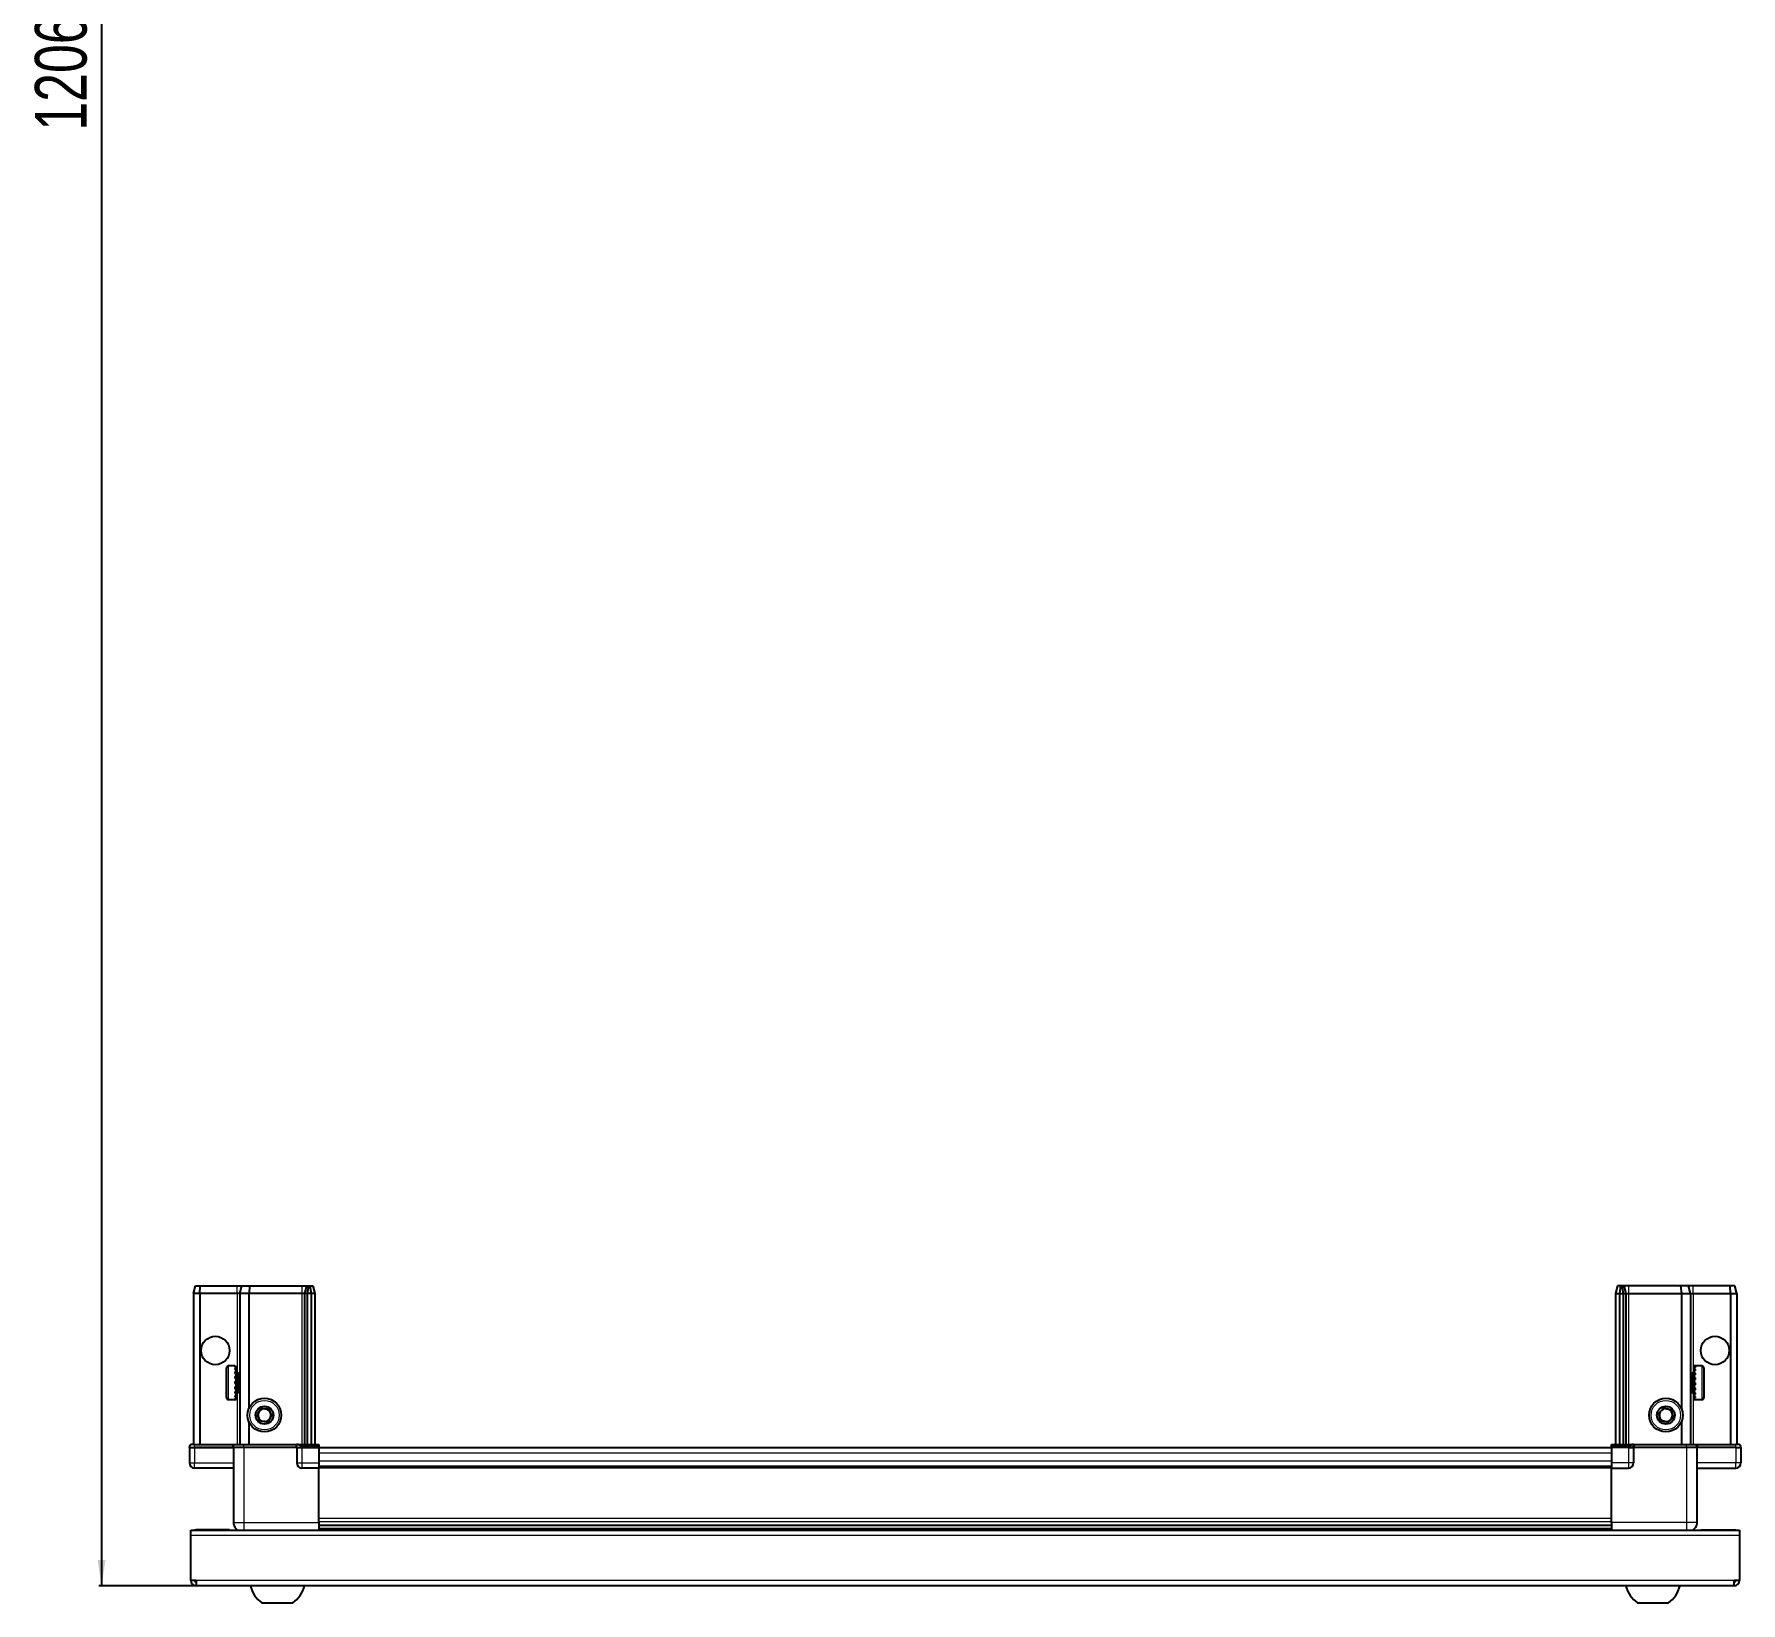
# Model space of a CAD drawing. Header units: millimetres. Extents: x 899 to 3757, y -308 to 2012.
# Drawn here: x 963 to 1623, y -308 to 299 of the extents above; entities that cross this region are included whole.
import ezdxf

# ---------------------------------------------------------------- set-up
doc = ezdxf.new("R2010")
doc.units = ezdxf.units.MM
doc.layers.add('FORMAT', color=7, linetype='Continuous')
doc.styles.add('SLDTEXTSTYLE0', font='TXT', dxfattribs={"width": 0.75})
doc.dimstyles.new('SLDDIMSTYLE0', dxfattribs={"dimtxt": 20, "dimasz": 10, "dimexe": 0, "dimexo": 0.0625, "dimgap": 5, "dimtad": 2, "dimdec": 1, "dimrnd": 1e-09, "dimzin": 12, "dimdsep": 46, "dimtxsty": 'SLDTEXTSTYLE0', "dimsah": 1, "dimcen": 0.09, "dimadec": 0, "dimazin": 3, "dimtfac": 1, "dimtofl": 0, "dimtmove": 0, "dimatfit": 3, "dimfxl": 0, "dimfrac": 2, "dimtolj": 1, "dimtzin": 12, "dimarcsym": 0})

# ---------------------------------------------------------------- blocks, each defined once
blk = doc.blocks.new('_D_8')
at = {"layer": 'FORMAT'}
for p, q in [((1108.46, 905.76), (988.47, 905.76)), ((989.47, 905.76), (989.47, -300.94)), ((1026.06, -300.94), (988.47, -300.94))]:
    blk.add_line(p, q, dxfattribs=at)
for points in [[(989.47, 905.76), (987.93, 895.76), (991.01, 895.76)], [(989.47, -300.94), (991.01, -290.94), (987.93, -290.94)]]:
    blk.add_solid(points, dxfattribs=at)
at = {"layer": 'FORMAT', "insert": (963.69, 261.77), "char_height": 20, "attachment_point": 1, "rotation": 90, "style": 'SLDTEXTSTYLE0'}
blk.add_mtext('1206,7', dxfattribs=at)

msp = doc.modelspace()

# ---------------------------------------------------------------- linework, layer by layer
at = {"color": 7, "linetype": 'Continuous', "lineweight": 25}
for p, q in [((1024.97, -187.94), (1025.77, -184.94)), ((1024.97, -187.94), (1024.97, -246.24)), ((1027.47, -187.94), (1024.97, -187.94)), ((1025.77, -184.94), (1027.63, -184.94)), ((1027.47, -187.94), (1027.63, -184.94)), ((1027.47, -187.94), (1027.47, -246.24)), ((1041.97, -187.94), (1027.47, -187.94)), ((1027.63, -184.94), (1041.97, -184.94)), ((1041.97, -184.94), (1043.77, -184.94)), ((1042.97, -187.94), (1041.97, -187.94)), ((1042.97, -187.94), (1043.77, -184.94)), ((1042.97, -187.94), (1042.97, -246.24)), ((1046.47, -187.94), (1042.97, -187.94)), ((1043.77, -184.94), (1046.8, -184.94)), ((1046.8, -184.94), (1046.47, -187.94)), ((1066.97, -187.94), (1046.47, -187.94)), ((1046.47, -187.94), (1046.47, -232.44)), ((1046.8, -184.94), (1066.97, -184.94)), ((1066.97, -184.94), (1068.77, -184.94)), ((1067.97, -187.94), (1066.97, -187.94)), ((1068.77, -184.94), (1067.97, -187.94)), ((1068.97, -187.94), (1067.97, -187.94)), ((1067.97, -187.94), (1067.97, -246.24)), ((1068.77, -184.94), (1069.51, -184.94)), ((1069.51, -184.94), (1068.97, -187.94)), ((1070.47, -187.94), (1068.97, -187.94)), ((1068.97, -187.94), (1068.97, -246.24)), ((1069.51, -184.94), (1070.02, -184.94)), ((1070.02, -184.94), (1071.17, -184.94)), ((1070.02, -184.94), (1070.47, -187.94)), ((1071.97, -187.94), (1070.47, -187.94)), ((1070.47, -187.94), (1070.47, -246.24)), ((1071.17, -184.94), (1071.97, -187.94)), ((1071.97, -187.94), (1071.97, -246.24)), ((1575.77, -184.94), (1574.97, -187.94)), ((1574.97, -187.94), (1576.47, -187.94)), ((1574.97, -187.94), (1574.97, -246.24)), ((1576.93, -184.94), (1575.77, -184.94)), ((1576.93, -184.94), (1576.47, -187.94)), ((1576.47, -187.94), (1577.97, -187.94)), ((1576.47, -187.94), (1576.47, -246.24)), ((1577.43, -184.94), (1576.93, -184.94)), ((1577.43, -184.94), (1577.97, -187.94)), ((1578.17, -184.94), (1577.43, -184.94)), ((1577.97, -187.94), (1578.97, -187.94)), ((1577.97, -187.94), (1577.97, -246.24)), ((1578.17, -184.94), (1578.97, -187.94)), ((1579.97, -184.94), (1578.17, -184.94)), ((1578.97, -187.94), (1578.97, -246.24)), ((1578.97, -187.94), (1579.97, -187.94)), ((1600.14, -184.94), (1579.97, -184.94)), ((1579.97, -187.94), (1600.47, -187.94)), ((1600.14, -184.94), (1600.47, -187.94)), ((1603.17, -184.94), (1600.14, -184.94)), ((1600.47, -187.94), (1600.47, -232.44)), ((1600.47, -187.94), (1603.97, -187.94)), ((1603.97, -187.94), (1603.17, -184.94)), ((1604.97, -184.94), (1603.17, -184.94)), ((1603.97, -187.94), (1603.97, -246.24)), ((1603.97, -187.94), (1604.97, -187.94)), ((1619.32, -184.94), (1604.97, -184.94)), ((1604.97, -187.94), (1619.47, -187.94)), ((1619.47, -187.94), (1619.32, -184.94)), ((1621.17, -184.94), (1619.32, -184.94)), ((1619.47, -187.94), (1621.97, -187.94)), ((1619.47, -187.94), (1619.47, -246.24)), ((1621.97, -187.94), (1621.17, -184.94)), ((1621.97, -187.94), (1621.97, -246.24)), ((1037.77, -228.14), (1037.77, -216.74)), ((1040.97, -215.94), (1038.57, -215.94)), ((1040.97, -215.94), (1040.97, -215.95)), ((1040.97, -215.95), (1041.47, -215.95)), ((1040.97, -216.13), (1041.47, -216.13)), ((1040.97, -216.13), (1040.97, -216.35)), ((1040.97, -216.35), (1041.47, -216.35)), ((1040.97, -216.93), (1041.47, -216.93)), ((1040.97, -216.93), (1040.97, -217.35)), ((1040.97, -217.35), (1041.47, -217.35)), ((1041.47, -216.13), (1041.47, -215.95)), ((1041.47, -216.35), (1041.47, -216.13)), ((1041.47, -216.93), (1041.47, -216.35)), ((1041.47, -217.35), (1041.47, -216.93)), ((1041.47, -218.26), (1041.47, -217.35)), ((1608.37, -215.94), (1605.47, -215.94)), ((1605.97, -215.94), (1605.47, -215.94)), ((1605.47, -215.94), (1605.47, -215.99)), ((1605.47, -215.99), (1605.47, -216.27)), ((1605.97, -215.99), (1605.47, -215.99)), ((1605.97, -216.27), (1605.47, -216.27)), ((1605.47, -216.27), (1605.47, -216.55)), ((1605.97, -216.55), (1605.47, -216.55)), ((1605.47, -216.55), (1605.47, -217.21)), ((1605.97, -217.21), (1605.47, -217.21)), ((1605.47, -217.21), (1605.47, -217.68)), ((1605.47, -217.68), (1605.47, -218.66)), ((1605.97, -217.68), (1605.47, -217.68)), ((1605.97, -215.99), (1605.97, -215.94)), ((1605.97, -216.55), (1605.97, -216.27)), ((1605.97, -217.68), (1605.97, -217.21)), ((1609.17, -216.74), (1609.17, -228.14)), ((1040.97, -218.26), (1041.47, -218.26)), ((1040.97, -218.26), (1040.97, -218.85)), ((1040.97, -218.85), (1041.47, -218.85)), ((1040.97, -220), (1041.47, -220)), ((1040.97, -220), (1040.97, -220.7)), ((1040.97, -220.7), (1041.47, -220.7)), ((1040.97, -221.99), (1041.47, -221.99)), ((1040.97, -221.99), (1040.97, -222.72)), ((1040.97, -222.13), (1041.47, -222.13)), ((1040.97, -222.63), (1041.47, -222.63)), ((1040.97, -222.72), (1041.47, -222.72)), ((1040.97, -224.01), (1041.47, -224.01)), ((1040.97, -224.01), (1040.97, -224.72)), ((1041.57, -218.04), (1041.47, -218.04)), ((1041.47, -218.85), (1041.47, -218.26)), ((1041.47, -220), (1041.47, -218.85)), ((1041.47, -220.7), (1041.47, -220)), ((1041.47, -221.99), (1041.47, -220.7)), ((1041.47, -222.13), (1041.47, -221.99)), ((1041.47, -222.72), (1041.47, -222.63)), ((1041.47, -224.01), (1041.47, -222.72)), ((1041.47, -224.72), (1041.47, -224.01)), ((1041.57, -226.84), (1041.57, -218.04)), ((1042.45, -219.13), (1041.97, -218.44)), ((1041.97, -226.44), (1041.97, -218.44)), ((1042.94, -218.44), (1042.45, -219.13)), ((1042.45, -225.75), (1042.45, -219.13)), ((1042.97, -218.44), (1042.94, -218.44)), ((1042.94, -226.44), (1042.94, -218.44)), ((1604, -218.44), (1603.97, -218.44)), ((1604.49, -219.13), (1604, -218.44)), ((1604, -218.44), (1604, -226.44)), ((1604.97, -218.44), (1604.49, -219.13)), ((1604.49, -219.13), (1604.49, -225.75)), ((1604.97, -218.44), (1604.97, -226.44)), ((1605.47, -218.04), (1605.37, -218.04)), ((1605.37, -218.04), (1605.37, -226.84)), ((1605.97, -218.66), (1605.47, -218.66)), ((1605.47, -218.66), (1605.47, -219.28)), ((1605.47, -219.28), (1605.47, -220.48)), ((1605.97, -219.28), (1605.47, -219.28)), ((1605.97, -220.48), (1605.47, -220.48)), ((1605.47, -220.48), (1605.47, -221.11)), ((1605.97, -221.11), (1605.47, -221.11)), ((1605.47, -221.19), (1605.47, -222.49)), ((1605.97, -221.19), (1605.47, -221.19)), ((1605.97, -222.49), (1605.47, -222.49)), ((1605.97, -222.97), (1605.47, -222.97)), ((1605.47, -222.97), (1605.47, -223.23)), ((1605.47, -223.23), (1605.47, -224.5)), ((1605.97, -223.23), (1605.47, -223.23)), ((1605.97, -219.28), (1605.97, -218.66)), ((1605.97, -221.19), (1605.97, -220.48)), ((1605.97, -223.23), (1605.97, -222.49)), ((1038.57, -228.94), (1040.97, -228.94)), ((1040.97, -224.72), (1041.47, -224.72)), ((1040.97, -225.88), (1041.47, -225.88)), ((1040.97, -225.88), (1040.97, -226.49)), ((1040.97, -226.49), (1041.47, -226.49)), ((1040.97, -227.42), (1041.47, -227.42)), ((1040.97, -227.42), (1040.97, -227.86)), ((1040.97, -227.86), (1041.47, -227.86)), ((1040.97, -228.47), (1041.47, -228.47)), ((1040.97, -228.47), (1040.97, -228.7)), ((1040.97, -228.7), (1041.47, -228.7)), ((1040.97, -228.92), (1041.47, -228.92)), ((1040.97, -228.92), (1040.97, -228.94)), ((1040.97, -228.93), (1041.47, -228.93)), ((1041.47, -225.88), (1041.47, -224.72)), ((1041.47, -226.49), (1041.47, -225.88)), ((1041.47, -227.42), (1041.47, -226.49)), ((1041.47, -226.84), (1041.57, -226.84)), ((1041.47, -227.86), (1041.47, -227.42)), ((1041.47, -228.47), (1041.47, -227.86)), ((1041.47, -228.7), (1041.47, -228.47)), ((1041.47, -228.92), (1041.47, -228.7)), ((1041.47, -228.93), (1041.47, -228.92)), ((1041.97, -226.44), (1042.45, -225.75)), ((1042.45, -225.75), (1042.94, -226.44)), ((1042.94, -226.44), (1042.97, -226.44)), ((1603.97, -226.44), (1604, -226.44)), ((1604, -226.44), (1604.49, -225.75)), ((1604.49, -225.75), (1604.97, -226.44)), ((1605.37, -226.84), (1605.47, -226.84)), ((1605.97, -224.5), (1605.47, -224.5)), ((1605.47, -224.5), (1605.47, -225.18)), ((1605.47, -225.18), (1605.47, -226.3)), ((1605.97, -225.18), (1605.47, -225.18)), ((1605.97, -226.3), (1605.47, -226.3)), ((1605.47, -226.3), (1605.47, -226.87)), ((1605.47, -226.87), (1605.47, -227.73)), ((1605.97, -226.87), (1605.47, -226.87)), ((1605.97, -227.73), (1605.47, -227.73)), ((1605.47, -227.73), (1605.47, -228.12)), ((1605.47, -228.12), (1605.47, -228.64)), ((1605.97, -228.12), (1605.47, -228.12)), ((1605.97, -228.64), (1605.47, -228.64)), ((1605.47, -228.64), (1605.47, -228.82)), ((1605.47, -228.82), (1605.47, -228.94)), ((1605.97, -228.82), (1605.47, -228.82)), ((1605.47, -228.94), (1608.37, -228.94)), ((1605.97, -225.18), (1605.97, -224.5)), ((1605.97, -226.87), (1605.97, -226.3)), ((1605.97, -228.12), (1605.97, -227.73)), ((1605.97, -228.82), (1605.97, -228.64)), ((1046.47, -237.44), (1046.47, -246.24)), ((1600.47, -237.44), (1600.47, -246.24)), ((1023.97, -246.24), (1023.47, -247.11)), ((1023.47, -247.44), (1023.47, -247.11)), ((1023.47, -247.44), (1025.47, -247.44)), ((1023.47, -247.44), (1023.47, -253.44)), ((1025.47, -246.24), (1023.97, -246.24)), ((1025.47, -246.24), (1040.27, -246.24)), ((1040.27, -247.44), (1025.47, -247.44)), ((1025.47, -247.44), (1040.27, -247.44)), ((1040.27, -246.24), (1040.47, -246.24)), ((1040.47, -247.44), (1040.27, -247.44)), ((1040.47, -247.44), (1040.47, -246.24)), ((1040.47, -246.24), (1044.47, -246.24)), ((1044.47, -247.44), (1040.47, -247.44)), ((1040.47, -247.44), (1040.47, -276.44)), ((1044.47, -246.24), (1064.77, -246.24)), ((1064.77, -247.44), (1044.47, -247.44)), ((1064.77, -246.24), (1064.97, -246.24)), ((1064.97, -247.44), (1064.77, -247.44)), ((1064.97, -247.44), (1064.97, -246.24)), ((1065.65, -246.24), (1064.97, -246.24)), ((1064.97, -247.44), (1066.97, -247.44)), ((1064.97, -247.44), (1064.97, -253.44)), ((1065.65, -246.24), (1073.47, -246.24)), ((1073.47, -247.11), (1066.97, -247.11)), ((1073.47, -247.44), (1066.97, -247.44)), ((1066.97, -247.44), (1073.47, -247.44)), ((1073.47, -246.24), (1073.47, -247.11)), ((1073.47, -247.11), (1073.47, -247.11)), ((1073.47, -247.44), (1073.47, -247.11)), ((1073.47, -247.44), (1073.47, -247.44)), ((1073.47, -247.44), (1073.47, -253.44)), ((1573.47, -247.59), (1073.47, -247.59)), ((1573.47, -246.24), (1581.29, -246.24)), ((1573.47, -247.11), (1573.47, -246.24)), ((1579.97, -247.11), (1573.47, -247.11)), ((1573.47, -247.44), (1573.47, -247.11)), ((1579.97, -247.44), (1573.47, -247.44)), ((1573.47, -247.44), (1573.47, -253.44)), ((1579.97, -247.44), (1581.97, -247.44)), ((1581.97, -247.44), (1579.97, -247.44)), ((1581.97, -246.24), (1581.29, -246.24)), ((1581.97, -247.44), (1581.97, -246.24)), ((1581.97, -246.24), (1582.17, -246.24)), ((1582.17, -247.44), (1581.97, -247.44)), ((1581.97, -247.44), (1581.97, -253.44)), ((1582.17, -246.24), (1602.47, -246.24)), ((1602.47, -247.44), (1582.17, -247.44)), ((1602.47, -246.24), (1606.47, -246.24)), ((1606.47, -247.44), (1602.47, -247.44)), ((1606.47, -247.44), (1606.47, -246.24)), ((1606.47, -246.24), (1606.67, -246.24)), ((1606.67, -247.44), (1606.47, -247.44)), ((1606.47, -247.44), (1606.47, -276.44)), ((1606.67, -246.24), (1621.47, -246.24)), ((1621.47, -247.44), (1606.67, -247.44)), ((1622.97, -246.24), (1621.47, -246.24)), ((1621.47, -247.44), (1623.47, -247.44)), ((1623.47, -247.11), (1622.97, -246.24)), ((1623.47, -247.11), (1622.97, -246.24)), ((1623.47, -247.44), (1623.47, -247.11)), ((1623.47, -247.44), (1623.47, -247.11)), ((1623.47, -247.44), (1623.47, -247.44)), ((1623.47, -247.44), (1623.47, -253.44)), ((1040.47, -255.44), (1025.47, -255.44)), ((1073.47, -255.44), (1066.97, -255.44)), ((1073.47, -253.44), (1073.47, -255.44)), ((1573.47, -254.79), (1073.47, -254.79)), ((1073.47, -276.44), (1073.47, -255.44)), ((1573.47, -253.44), (1573.47, -255.44)), ((1573.47, -255.44), (1579.97, -255.44)), ((1573.47, -276.44), (1573.47, -255.44)), ((1606.47, -255.44), (1621.47, -255.44)), ((1573.62, -279.44), (1573.62, -276.44)), ((1023.97, -279.44), (1622.97, -279.44)), ((1023.97, -281.54), (1023.97, -279.44)), ((1023.97, -298.84), (1023.97, -281.54)), ((1038.97, -279.34), (1026.07, -279.34)), ((1038.97, -279.34), (1038.97, -279.44)), ((1073.47, -277.46), (1573.47, -277.46)), ((1073.47, -277.5), (1573.47, -277.5)), ((1097.35, -279.29), (1073.47, -279.29)), ((1091.97, -279.44), (1091.97, -279.29)), ((1092.01, -279.44), (1092.01, -279.29)), ((1092.28, -279.44), (1092.28, -279.29)), ((1092.54, -279.44), (1092.54, -279.29)), ((1093.19, -279.44), (1093.19, -279.29)), ((1093.66, -279.44), (1093.66, -279.29)), ((1094.62, -279.44), (1094.62, -279.29)), ((1095.24, -279.44), (1095.24, -279.29)), ((1096.43, -279.44), (1096.43, -279.29)), ((1097.09, -279.44), (1097.09, -279.29)), ((1097.14, -279.44), (1097.14, -279.29)), ((1098.44, -279.29), (1097.35, -279.29)), ((1099.17, -279.29), (1098.44, -279.29)), ((1098.44, -279.44), (1098.44, -279.29)), ((1098.44, -279.29), (1098.44, -279.29)), ((1098.45, -279.44), (1098.45, -279.29)), ((1098.95, -279.44), (1098.95, -279.29)), ((1099.17, -279.44), (1099.17, -279.29)), ((1099.59, -279.29), (1099.17, -279.29)), ((1099.17, -279.29), (1099.17, -279.29)), ((1547.35, -279.29), (1099.59, -279.29)), ((1100.45, -279.44), (1100.45, -279.29)), ((1101.14, -279.44), (1101.14, -279.29)), ((1102.26, -279.44), (1102.26, -279.29)), ((1102.84, -279.44), (1102.84, -279.29)), ((1103.71, -279.44), (1103.71, -279.29)), ((1104.11, -279.44), (1104.11, -279.29)), ((1104.64, -279.44), (1104.64, -279.29)), ((1104.83, -279.44), (1104.83, -279.29)), ((1104.97, -279.44), (1104.97, -279.29)), ((1541.97, -279.44), (1541.97, -279.29)), ((1542.14, -279.44), (1542.14, -279.29)), ((1542.35, -279.44), (1542.35, -279.29)), ((1542.91, -279.44), (1542.91, -279.29)), ((1543.33, -279.44), (1543.33, -279.29)), ((1544.23, -279.44), (1544.23, -279.29)), ((1544.82, -279.44), (1544.82, -279.29)), ((1545.96, -279.44), (1545.96, -279.29)), ((1546.66, -279.44), (1546.66, -279.29)), ((1547.93, -279.29), (1547.35, -279.29)), ((1547.93, -279.44), (1547.93, -279.29)), ((1547.94, -279.29), (1547.93, -279.29)), ((1548.67, -279.29), (1547.94, -279.29)), ((1548.11, -279.44), (1548.11, -279.29)), ((1548.61, -279.44), (1548.61, -279.29)), ((1548.67, -279.44), (1548.67, -279.29)), ((1549.7, -279.29), (1548.67, -279.29)), ((1548.67, -279.29), (1548.67, -279.29)), ((1573.47, -279.29), (1549.59, -279.29)), ((1549.96, -279.44), (1549.96, -279.29)), ((1550.67, -279.44), (1550.67, -279.29)), ((1551.84, -279.44), (1551.84, -279.29)), ((1552.45, -279.44), (1552.45, -279.29)), ((1553.4, -279.44), (1553.4, -279.29)), ((1553.85, -279.44), (1553.85, -279.29)), ((1554.47, -279.44), (1554.47, -279.29)), ((1554.71, -279.44), (1554.71, -279.29)), ((1554.95, -279.44), (1554.95, -279.29)), ((1554.97, -279.44), (1554.97, -279.29)), ((1607.97, -279.34), (1607.97, -279.44)), ((1607.97, -279.34), (1620.87, -279.34)), ((1622.97, -279.44), (1622.97, -281.54)), ((1622.97, -281.54), (1622.97, -298.84)), ((1026.07, -298.84), (1023.97, -298.84)), ((1026.07, -298.84), (1026.07, -300.94)), ((1620.87, -300.94), (1026.07, -300.94)), ((1622.97, -298.84), (1620.87, -298.84)), ((1620.87, -300.94), (1620.87, -298.84)), ((1051.47, -307.54), (1063.47, -307.54)), ((1583.47, -307.54), (1595.47, -307.54))]:
    msp.add_line(p, q, dxfattribs=at)
at = {"color": 8, "linetype": 'Continuous', "lineweight": 18}
for p, q in [((1041.97, -187.94), (1041.97, -184.94)), ((1041.97, -187.94), (1041.97, -218.44)), ((1066.97, -184.94), (1066.97, -187.94)), ((1066.97, -187.94), (1066.97, -246.24)), ((1579.97, -184.94), (1579.97, -187.94)), ((1579.97, -187.94), (1579.97, -246.24)), ((1604.97, -187.94), (1604.97, -184.94)), ((1604.97, -187.94), (1604.97, -218.44)), ((1038.57, -228.94), (1038.57, -215.94)), ((1608.37, -215.94), (1608.37, -228.94)), ((1041.97, -226.44), (1041.97, -246.24)), ((1604.97, -226.44), (1604.97, -246.24)), ((1025.47, -247.44), (1025.47, -246.24)), ((1025.47, -247.44), (1025.47, -253.44)), ((1040.27, -247.44), (1040.27, -246.24)), ((1044.47, -247.44), (1044.47, -246.24)), ((1044.47, -247.44), (1044.47, -276.44)), ((1064.77, -247.44), (1064.77, -246.24)), ((1066.97, -247.44), (1066.97, -247.11)), ((1066.97, -247.44), (1066.97, -253.44)), ((1073.47, -247.44), (1073.47, -247.11)), ((1573.47, -249.59), (1073.47, -249.59)), ((1579.97, -247.44), (1579.97, -247.11)), ((1579.97, -247.44), (1579.97, -253.44)), ((1582.17, -246.24), (1582.17, -247.44)), ((1602.47, -247.44), (1602.47, -246.24)), ((1602.47, -247.44), (1602.47, -276.44)), ((1606.67, -246.24), (1606.67, -247.44)), ((1621.47, -247.44), (1621.47, -246.24)), ((1621.47, -247.44), (1621.47, -253.44)), ((1023.47, -253.44), (1025.47, -253.44)), ((1025.47, -253.44), (1040.47, -253.44)), ((1025.47, -255.44), (1025.47, -253.44)), ((1064.97, -253.44), (1066.97, -253.44)), ((1066.97, -253.44), (1073.47, -253.44)), ((1066.97, -253.44), (1066.97, -255.44)), ((1573.47, -252.79), (1073.47, -252.79)), ((1573.47, -255.44), (1073.47, -255.44)), ((1579.97, -253.44), (1573.47, -253.44)), ((1579.97, -253.44), (1579.97, -255.44)), ((1581.97, -253.44), (1579.97, -253.44)), ((1621.47, -253.44), (1606.47, -253.44)), ((1623.47, -253.44), (1621.47, -253.44)), ((1621.47, -255.44), (1621.47, -253.44)), ((1044.47, -276.44), (1073.47, -276.44)), ((1073.47, -274.84), (1573.47, -274.84)), ((1573.47, -276.26), (1073.47, -276.26)), ((1602.47, -276.44), (1573.47, -276.44)), ((1622.97, -281.54), (1023.97, -281.54)), ((1026.07, -279.44), (1026.07, -279.34)), ((1073.47, -278.7), (1573.47, -278.7)), ((1620.87, -279.44), (1620.87, -279.34)), ((1620.87, -298.84), (1026.07, -298.84))]:
    msp.add_line(p, q, dxfattribs=at)
at = {"color": 7, "linetype": 'Continuous', "lineweight": 25, "flags": 128}
for points in [[(1026.07, -279.34), (1025.66, -279.38), (1025.43, -279.44)], [(1621.51, -279.44), (1621.28, -279.38), (1620.87, -279.34)]]:
    msp.add_lwpolyline(points, dxfattribs=at)
at = {"color": 7, "linetype": 'Continuous', "lineweight": 25}
for centre, radius in [((1033.47, -209.94), 5.5), ((1613.47, -209.94), 5.5), ((1052.47, -234.94), 6.5), ((1594.47, -234.94), 6.5), ((1052.47, -234.94), 3.46), ((1594.47, -234.94), 3.46)]:
    msp.add_circle(centre, radius, dxfattribs=at)
at = {"color": 8, "linetype": 'Continuous', "lineweight": 18}
for centre in [(1052.47, -234.94), (1594.47, -234.94)]:
    msp.add_circle(centre, 5.7, dxfattribs=at)
at = {"color": 7, "linetype": 'Continuous', "lineweight": 25}
for centre, radius, start, end in [((1038.57, -216.74), 0.8, 90, 180), ((1608.37, -216.74), 0.8, 360, 90), ((1041.97, -218.04), 0.4, 180, 270), ((1604.97, -218.04), 0.4, 270, 0), ((1038.57, -228.14), 0.8, 180, 270), ((1041.97, -226.84), 0.4, 90, 180), ((1604.97, -226.84), 0.4, 360, 90), ((1608.37, -228.14), 0.8, 270, 0), ((1052.47, -234.94), 2.5, 147.37605, 207.37605), ((1052.47, -234.94), 2.5, 207.37605, 267.37605), ((1052.47, -234.94), 2.5, 87.37605, 147.37605), ((1052.47, -234.94), 2.5, 267.37605, 327.37605), ((1052.47, -234.94), 2.5, 27.37605, 87.37605), ((1052.47, -234.94), 2.5, 327.37605, 27.37605), ((1594.47, -234.94), 2.5, 134.67671, 194.67671), ((1594.47, -234.94), 2.5, 194.67671, 254.67671), ((1594.47, -234.94), 2.5, 74.67671, 134.67671), ((1594.47, -234.94), 2.5, 254.67671, 314.67671), ((1594.47, -234.94), 2.5, 14.67671, 74.67671), ((1594.47, -234.94), 2.5, 314.67671, 14.67671), ((1025.47, -253.44), 2, 180, 270), ((1066.97, -253.44), 2, 180, 270), ((1579.97, -253.44), 2, 270, 0), ((1621.47, -253.44), 2, 270, 0), ((1026.07, -298.84), 2.1, 180, 270), ((1026.07, -298.84), 0.6, 180, 270), ((1058.5, -297.92), 11.91, 194.70035, 233.8734), ((1056.45, -297.92), 11.91, 306.1266, 345.29965), ((1590.5, -297.92), 11.91, 194.70035, 233.8734), ((1588.45, -297.92), 11.91, 306.1266, 345.29965), ((1620.87, -298.84), 0.6, 270, 0), ((1620.87, -298.84), 2.1, 270, 0)]:
    msp.add_arc(centre, radius, start, end, dxfattribs=at)
for centre, start_param, end_param in [((1066.97, -243.64), 2.418858, 3.141593), ((1579.97, -243.64), 3.141593, 3.864327)]:
    msp.add_ellipse(centre, major_axis=(0, 3.46), ratio=0.57735, start_param=start_param, end_param=end_param, dxfattribs=at)
for points, knots in [([(1049.59, -234.81), (1049.86, -234.37), (1050.39, -233.56), (1050.9, -232.75), (1051.14, -232.38)], [0, 0, 0, 0, 0.534686, 1, 1, 1, 1]), ([(1050.91, -237.37), (1050.86, -237.26), (1050.58, -236.73), (1050.12, -235.84), (1049.75, -235.11), (1049.59, -234.81)], [0, 0, 0, 0, 0.133125, 0.637099, 1, 1, 1, 1]), ([(1053.8, -237.5), (1053.28, -237.48), (1052.32, -237.44), (1051.36, -237.39), (1050.91, -237.37)], [0, 0, 0, 0, 0.534686, 1, 1, 1, 1]), ([(1051.14, -232.38), (1051.66, -232.4), (1052.62, -232.44), (1053.58, -232.49), (1054.03, -232.51)], [0, 0, 0, 0, 0.534686, 1, 1, 1, 1]), ([(1055.35, -235.07), (1055.08, -235.51), (1054.56, -236.32), (1054.04, -237.13), (1053.8, -237.5)], [0, 0, 0, 0, 0.534686, 1, 1, 1, 1]), ([(1054.03, -232.51), (1054.19, -232.81), (1054.56, -233.55), (1055.02, -234.43), (1055.3, -234.96), (1055.35, -235.07)], [0, 0, 0, 0, 0.362901, 0.866875, 1, 1, 1, 1]), ([(1591.69, -234.18), (1592.05, -233.81), (1592.74, -233.14), (1593.42, -232.46), (1593.74, -232.15)], [0, 0, 0, 0, 0.534686, 1, 1, 1, 1]), ([(1592.42, -236.97), (1592.33, -236.64), (1592.12, -235.84), (1591.87, -234.88), (1591.72, -234.3), (1591.69, -234.18)], [0, 0, 0, 0, 0.3629006, 0.8668753, 1, 1, 1, 1]), ([(1595.2, -237.73), (1594.7, -237.6), (1593.77, -237.34), (1592.85, -237.09), (1592.42, -236.97)], [0, 0, 0, 0, 0.534686, 1, 1, 1, 1]), ([(1593.74, -232.15), (1594.24, -232.28), (1595.17, -232.54), (1596.09, -232.79), (1596.52, -232.91)], [0, 0, 0, 0, 0.534686, 1, 1, 1, 1]), ([(1597.25, -235.7), (1596.89, -236.07), (1596.2, -236.74), (1595.52, -237.42), (1595.2, -237.73)], [0, 0, 0, 0, 0.534686, 1, 1, 1, 1]), ([(1596.52, -232.91), (1596.56, -233.03), (1596.71, -233.61), (1596.96, -234.57), (1597.17, -235.37), (1597.25, -235.7)], [0, 0, 0, 0, 0.1331247, 0.6370994, 1, 1, 1, 1]), ([(1040.47, -276.44), (1040.52, -276.88), (1040.59, -277.56), (1041.02, -278.37), (1041.48, -278.93), (1041.88, -279.29), (1042.15, -279.42), (1042.19, -279.44)], [0, 0, 0, 0, 0.363018, 0.558438, 0.758004, 0.95757, 1, 1, 1, 1]), ([(1073.47, -276.44), (1073.47, -276.84), (1073.47, -277.63), (1073.47, -278.64), (1073.47, -279.27), (1073.47, -279.43), (1073.47, -279.44)], [0, 0, 0, 0, 0.32552, 0.65104, 0.97656, 1, 1, 1, 1]), ([(1573.47, -276.44), (1573.47, -276.84), (1573.47, -277.63), (1573.47, -278.64), (1573.47, -279.27), (1573.47, -279.43), (1573.47, -279.44)], [0, 0, 0, 0, 0.3255201, 0.6510403, 0.9765604, 1, 1, 1, 1]), ([(1606.47, -276.44), (1606.42, -276.88), (1606.35, -277.56), (1605.92, -278.37), (1605.46, -278.93), (1605.06, -279.29), (1604.8, -279.42), (1604.75, -279.44)], [0, 0, 0, 0, 0.3630185, 0.5584377, 0.7580039, 0.9575702, 1, 1, 1, 1])]:
    msp.add_open_spline(points, degree=3, knots=knots, dxfattribs=at)
at = {"color": 8, "linetype": 'Continuous', "lineweight": 18}
for points in [[(1040.47, -276.44), (1040.53, -276.44), (1040.65, -276.44), (1041.58, -276.44), (1042.9, -276.44), (1043.95, -276.44), (1044.47, -276.44)], [(1606.47, -276.44), (1606.41, -276.44), (1606.29, -276.44), (1605.37, -276.44), (1604.04, -276.44), (1602.99, -276.44), (1602.47, -276.44)]]:
    msp.add_open_spline(points, degree=3, dxfattribs=at)
for points, knots in [([(1044.47, -276.44), (1044.47, -276.88), (1044.47, -277.56), (1044.47, -278.37), (1044.47, -278.93), (1044.47, -279.29), (1044.47, -279.42), (1044.47, -279.44)], [0, 0, 0, 0, 0.363018, 0.558438, 0.758004, 0.95757, 1, 1, 1, 1]), ([(1602.47, -276.44), (1602.47, -276.88), (1602.47, -277.56), (1602.47, -278.37), (1602.47, -278.93), (1602.47, -279.29), (1602.47, -279.42), (1602.47, -279.44)], [0, 0, 0, 0, 0.3630185, 0.5584377, 0.7580039, 0.9575702, 1, 1, 1, 1])]:
    msp.add_open_spline(points, degree=3, knots=knots, dxfattribs=at)

# ---------------------------------------------------------------- dimensions: what is measured, and where the dimension line sits
at = {"layer": 'FORMAT'}
dim = msp.add_linear_dim(base=(989.47, -300.94), p1=(1108.47, 905.76), p2=(1026.07, -300.94), angle=90, dimstyle='SLDDIMSTYLE0', dxfattribs=at)
dim.commit()
dim.dimension.update_dxf_attribs({"geometry": '_D_8', "text_midpoint": (989.47, 302.41), "dimtype": 160})

doc.saveas('drawing.dxf')
